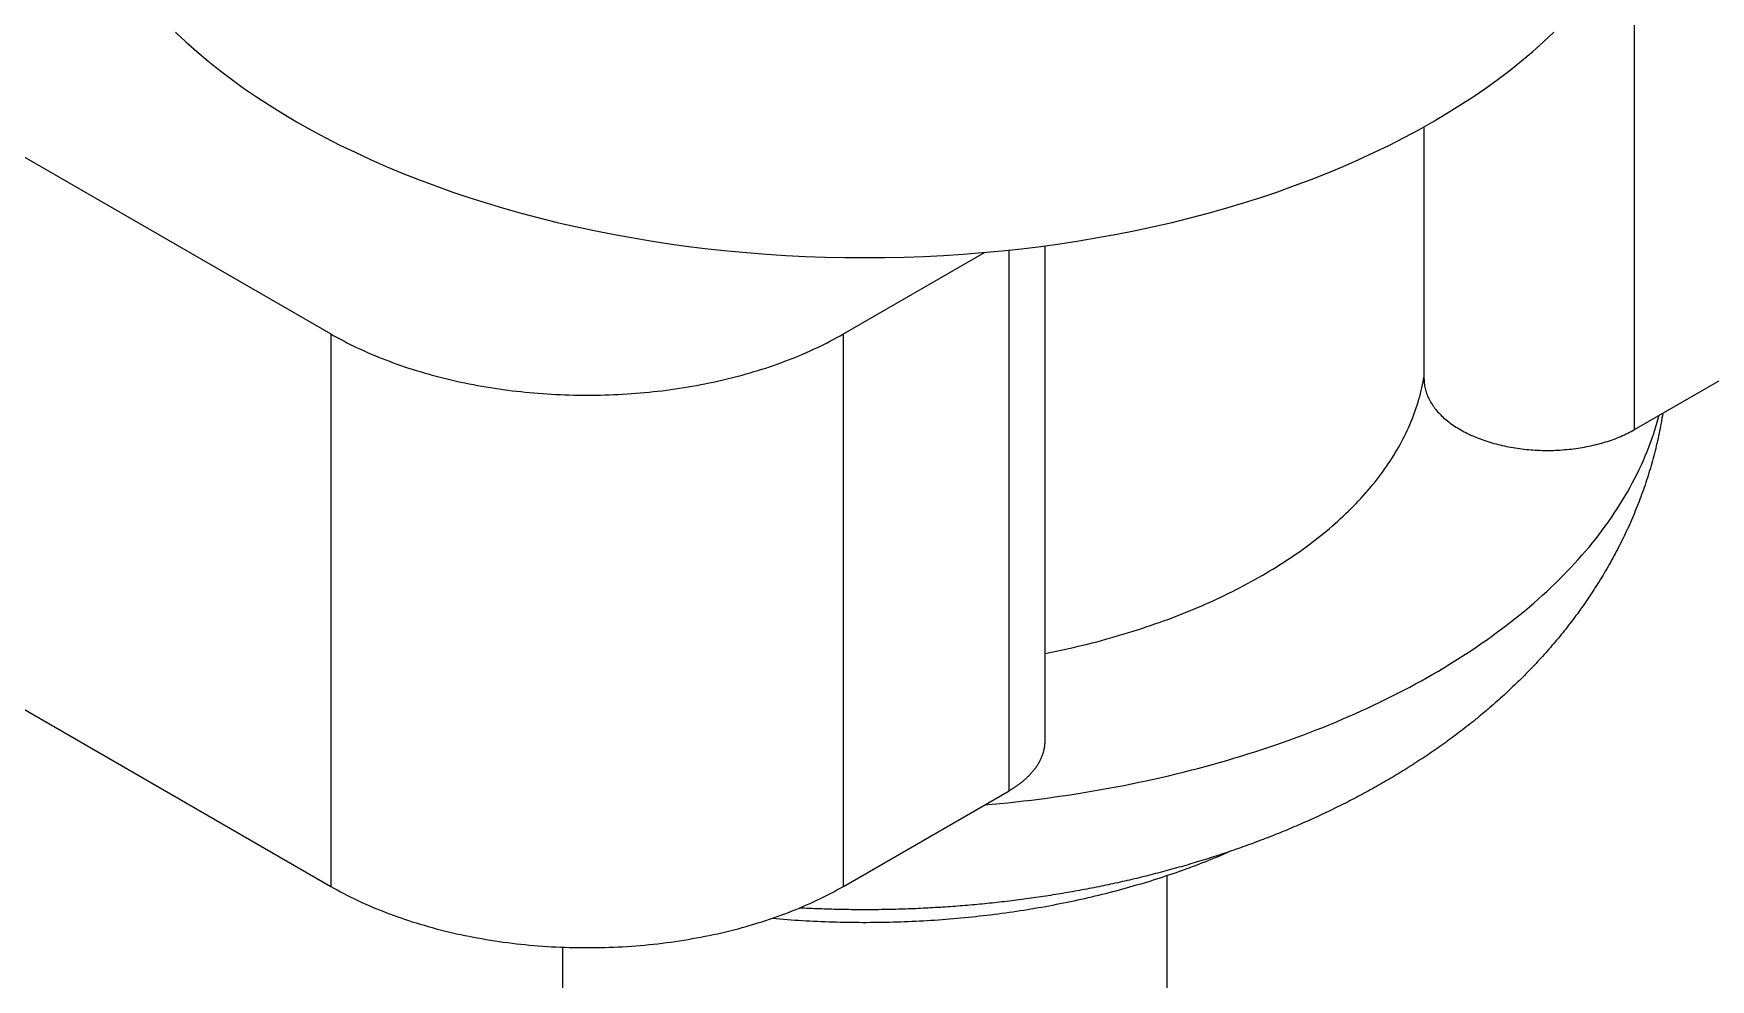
# Model space of a CAD drawing. Extents: x 3.27 to 9.48, y 3.29 to 7.63.
# Drawn here: x 8.9024 to 9.1756, y 6.2845 to 6.4386 of the extents above; entities that cross this region are included whole.
import ezdxf

# ---------------------------------------------------------------- set-up
doc = ezdxf.new("R2010")
doc.units = 0
doc.layers.add('VISIBLE_EDGES_ANSI_', color=7, linetype='CONTINUOUS')
doc.layers.add('VISIBLE_TANGENT_EDGES_ANSI', color=7, linetype='CONTINUOUS')

msp = doc.modelspace()

# ---------------------------------------------------------------- linework, layer by layer
at = {"layer": 'VISIBLE_EDGES_ANSI_'}
for p, q in [((8.78029, 6.48813), (8.95083, 6.38967)), ((9.16325, 6.37409), (9.33695, 6.47437)), ((9.12897, 6.38228), (9.12897, 6.42342)), ((9.03435, 6.38967), (9.05732, 6.40293)), ((9.06722, 6.32345), (9.06722, 6.40402)), ((8.78029, 6.39812), (8.95083, 6.29966)), ((9.03435, 6.29966), (9.06134, 6.31525)), ((9.08704, 6.30142), (9.08704, 6.11523)), ((8.98861, 6.28975), (8.98861, 6.11523))]:
    msp.add_line(p, q, dxfattribs=at)
for points in [[(8.92554, 6.43881, 0), (8.92723, 6.43724, 0), (8.92898, 6.43568, 0), (8.9308, 6.43415, 0), (8.93268, 6.43265, 0), (8.93463, 6.43117, 0), (8.93663, 6.42972, 0), (8.9387, 6.4283, 0), (8.94083, 6.42691, 0), (8.94302, 6.42556, 0), (8.94526, 6.42423, 0), (8.94756, 6.42293, 0), (8.94992, 6.42167, 0), (8.95232, 6.42044, 0), (8.95478, 6.41925, 0), (8.95729, 6.41809, 0), (8.95985, 6.41696, 0), (8.96245, 6.41588, 0), (8.9651, 6.41483, 0), (8.96779, 6.41382, 0), (8.97053, 6.41284, 0), (8.9733, 6.41191, 0), (8.97612, 6.41102, 0), (8.97897, 6.41016, 0), (8.98186, 6.40935, 0), (8.98478, 6.40857, 0), (8.98773, 6.40784, 0), (8.99071, 6.40716, 0), (8.99373, 6.40651, 0), (8.99676, 6.40591, 0), (8.99983, 6.40535, 0), (9.00291, 6.40483, 0), (9.00602, 6.40436, 0), (9.00914, 6.40393, 0), (9.01229, 6.40354, 0), (9.01545, 6.4032, 0), (9.01862, 6.40291, 0), (9.0218, 6.40266, 0), (9.02499, 6.40245, 0), (9.0282, 6.4023, 0), (9.0314, 6.40218, 0), (9.03461, 6.40211, 0), (9.03783, 6.40209, 0), (9.04104, 6.40211, 0), (9.04425, 6.40218, 0), (9.04746, 6.4023, 0), (9.05066, 6.40245, 0), (9.05385, 6.40266, 0), (9.05703, 6.40291, 0), (9.06021, 6.4032, 0), (9.06336, 6.40354, 0), (9.06651, 6.40393, 0), (9.06963, 6.40436, 0), (9.07274, 6.40483, 0), (9.07583, 6.40535, 0), (9.07889, 6.40591, 0), (9.08193, 6.40651, 0), (9.08494, 6.40716, 0), (9.08792, 6.40784, 0), (9.09087, 6.40857, 0), (9.0938, 6.40935, 0), (9.09668, 6.41016, 0), (9.09953, 6.41102, 0), (9.10235, 6.41191, 0), (9.10512, 6.41284, 0), (9.10786, 6.41382, 0), (9.11055, 6.41483, 0), (9.1132, 6.41588, 0), (9.11581, 6.41696, 0), (9.11836, 6.41809, 0), (9.12087, 6.41925, 0), (9.12333, 6.42044, 0), (9.12574, 6.42167, 0), (9.12809, 6.42293, 0), (9.13039, 6.42423, 0), (9.13263, 6.42556, 0), (9.13482, 6.42691, 0), (9.13695, 6.4283, 0), (9.13902, 6.42972, 0), (9.14102, 6.43117, 0), (9.14297, 6.43265, 0), (9.14485, 6.43415, 0), (9.14667, 6.43568, 0), (9.14842, 6.43724, 0), (9.15011, 6.43881, 0)], [(8.95083, 6.38967, 0), (8.95135, 6.38938, 0), (8.95187, 6.38909, 0), (8.95239, 6.3888, 0), (8.95293, 6.38852, 0), (8.95347, 6.38824, 0), (8.95401, 6.38796, 0), (8.95457, 6.38769, 0), (8.95512, 6.38742, 0), (8.95569, 6.38716, 0), (8.95626, 6.3869, 0), (8.95683, 6.38665, 0), (8.95741, 6.38639, 0), (8.95799, 6.38615, 0), (8.95858, 6.3859, 0), (8.95918, 6.38567, 0), (8.95978, 6.38543, 0), (8.96038, 6.3852, 0), (8.96099, 6.38497, 0), (8.96161, 6.38475, 0), (8.96223, 6.38454, 0), (8.96285, 6.38432, 0), (8.96348, 6.38411, 0), (8.96411, 6.38391, 0), (8.96475, 6.38371, 0), (8.96539, 6.38352, 0), (8.96604, 6.38333, 0), (8.96669, 6.38314, 0), (8.96734, 6.38296, 0), (8.968, 6.38278, 0), (8.96866, 6.38261, 0), (8.96932, 6.38244, 0), (8.96999, 6.38228, 0), (8.97066, 6.38212, 0), (8.97133, 6.38197, 0), (8.97201, 6.38182, 0), (8.97269, 6.38168, 0), (8.97338, 6.38154, 0), (8.97406, 6.38141, 0), (8.97475, 6.38128, 0), (8.97544, 6.38115, 0), (8.97614, 6.38103, 0), (8.97684, 6.38092, 0), (8.97754, 6.38081, 0), (8.97824, 6.38071, 0), (8.97894, 6.38061, 0), (8.97965, 6.38051, 0), (8.98036, 6.38042, 0), (8.98107, 6.38034, 0), (8.98178, 6.38026, 0), (8.98249, 6.38019, 0), (8.98321, 6.38012, 0), (8.98392, 6.38005, 0), (8.98464, 6.37999, 0), (8.98536, 6.37994, 0), (8.98608, 6.37989, 0), (8.9868, 6.37985, 0), (8.98752, 6.37981, 0), (8.98824, 6.37978, 0), (8.98897, 6.37975, 0), (8.98969, 6.37973, 0), (8.99041, 6.37971, 0), (8.99114, 6.37969, 0), (8.99186, 6.37969, 0), (8.99259, 6.37968, 0), (8.99331, 6.37969, 0), (8.99404, 6.37969, 0), (8.99476, 6.37971, 0), (8.99549, 6.37973, 0), (8.99621, 6.37975, 0), (8.99693, 6.37978, 0), (8.99765, 6.37981, 0), (8.99838, 6.37985, 0), (8.9991, 6.37989, 0), (8.99982, 6.37994, 0), (9.00054, 6.37999, 0), (9.00125, 6.38005, 0), (9.00197, 6.38012, 0), (9.00268, 6.38019, 0), (9.0034, 6.38026, 0), (9.00411, 6.38034, 0), (9.00482, 6.38042, 0), (9.00553, 6.38051, 0), (9.00623, 6.38061, 0), (9.00694, 6.38071, 0), (9.00764, 6.38081, 0), (9.00834, 6.38092, 0), (9.00904, 6.38103, 0), (9.00973, 6.38115, 0), (9.01042, 6.38128, 0), (9.01111, 6.38141, 0), (9.0118, 6.38154, 0), (9.01248, 6.38168, 0), (9.01316, 6.38182, 0), (9.01384, 6.38197, 0), (9.01452, 6.38212, 0), (9.01519, 6.38228, 0), (9.01586, 6.38244, 0), (9.01652, 6.38261, 0), (9.01718, 6.38278, 0), (9.01784, 6.38296, 0), (9.01849, 6.38314, 0), (9.01914, 6.38333, 0), (9.01978, 6.38352, 0), (9.02043, 6.38371, 0), (9.02106, 6.38391, 0), (9.0217, 6.38411, 0), (9.02232, 6.38432, 0), (9.02295, 6.38454, 0), (9.02357, 6.38475, 0), (9.02418, 6.38497, 0), (9.02479, 6.3852, 0), (9.0254, 6.38543, 0), (9.026, 6.38567, 0), (9.02659, 6.3859, 0), (9.02718, 6.38615, 0), (9.02777, 6.38639, 0), (9.02835, 6.38665, 0), (9.02892, 6.3869, 0), (9.02949, 6.38716, 0), (9.03005, 6.38742, 0), (9.03061, 6.38769, 0), (9.03116, 6.38796, 0), (9.03171, 6.38824, 0), (9.03225, 6.38852, 0), (9.03278, 6.3888, 0), (9.03331, 6.38909, 0), (9.03383, 6.38938, 0), (9.03435, 6.38967, 0)], [(9.06722, 6.33761, 0), (9.068, 6.33777, 0), (9.06878, 6.33793, 0), (9.06955, 6.33809, 0), (9.07032, 6.33826, 0), (9.07109, 6.33843, 0), (9.07186, 6.3386, 0), (9.07262, 6.33878, 0), (9.07338, 6.33896, 0), (9.07414, 6.33915, 0), (9.07489, 6.33934, 0), (9.07564, 6.33953, 0), (9.07639, 6.33973, 0), (9.07714, 6.33994, 0), (9.07788, 6.34014, 0), (9.07862, 6.34035, 0), (9.07935, 6.34057, 0), (9.08009, 6.34078, 0), (9.08081, 6.341, 0), (9.08154, 6.34123, 0), (9.08226, 6.34146, 0), (9.08298, 6.34169, 0), (9.08369, 6.34193, 0), (9.0844, 6.34217, 0), (9.08511, 6.34241, 0), (9.08581, 6.34266, 0), (9.08651, 6.34291, 0), (9.08721, 6.34316, 0), (9.0879, 6.34342, 0), (9.08859, 6.34368, 0), (9.08927, 6.34395, 0), (9.08995, 6.34422, 0), (9.09063, 6.34449, 0), (9.0913, 6.34477, 0), (9.09196, 6.34505, 0), (9.09262, 6.34533, 0), (9.09328, 6.34562, 0), (9.09393, 6.34591, 0), (9.09458, 6.3462, 0), (9.09523, 6.3465, 0), (9.09587, 6.3468, 0), (9.0965, 6.3471, 0), (9.09713, 6.34741, 0), (9.09775, 6.34771, 0), (9.09837, 6.34803, 0), (9.09899, 6.34834, 0), (9.0996, 6.34866, 0), (9.10021, 6.34899, 0), (9.10081, 6.34931, 0), (9.1014, 6.34964, 0), (9.10199, 6.34997, 0), (9.10257, 6.35031, 0), (9.10315, 6.35064, 0), (9.10373, 6.35099, 0), (9.1043, 6.35133, 0), (9.10486, 6.35168, 0), (9.10542, 6.35203, 0), (9.10597, 6.35238, 0), (9.10652, 6.35273, 0), (9.10706, 6.35309, 0), (9.1076, 6.35345, 0), (9.10813, 6.35382, 0), (9.10865, 6.35418, 0), (9.10917, 6.35455, 0), (9.10968, 6.35492, 0), (9.11019, 6.3553, 0), (9.11069, 6.35568, 0), (9.11119, 6.35606, 0), (9.11168, 6.35644, 0), (9.11216, 6.35682, 0), (9.11264, 6.35721, 0), (9.11311, 6.3576, 0), (9.11357, 6.35799, 0), (9.11403, 6.35839, 0), (9.11449, 6.35878, 0), (9.11493, 6.35918, 0), (9.11537, 6.35958, 0), (9.11581, 6.35999, 0), (9.11624, 6.36039, 0), (9.11666, 6.3608, 0), (9.11707, 6.36121, 0), (9.11748, 6.36163, 0), (9.11788, 6.36204, 0), (9.11828, 6.36246, 0), (9.11867, 6.36288, 0), (9.11905, 6.3633, 0), (9.11943, 6.36372, 0), (9.1198, 6.36415, 0), (9.12016, 6.36457, 0), (9.12052, 6.365, 0), (9.12087, 6.36543, 0), (9.12121, 6.36586, 0), (9.12155, 6.3663, 0), (9.12188, 6.36673, 0), (9.1222, 6.36717, 0), (9.12252, 6.36761, 0), (9.12283, 6.36805, 0), (9.12313, 6.36849, 0), (9.12342, 6.36894, 0), (9.12371, 6.36938, 0), (9.12399, 6.36983, 0), (9.12427, 6.37028, 0), (9.12453, 6.37073, 0), (9.12479, 6.37118, 0), (9.12505, 6.37163, 0), (9.12529, 6.37208, 0), (9.12553, 6.37254, 0), (9.12577, 6.37299, 0), (9.12599, 6.37345, 0), (9.12621, 6.37391, 0), (9.12642, 6.37437, 0), (9.12662, 6.37483, 0), (9.12682, 6.37529, 0), (9.12701, 6.37576, 0), (9.12719, 6.37622, 0), (9.12736, 6.37668, 0), (9.12753, 6.37715, 0), (9.12769, 6.37762, 0), (9.12785, 6.37808, 0), (9.12799, 6.37855, 0), (9.12813, 6.37902, 0), (9.12826, 6.37949, 0), (9.12838, 6.37996, 0), (9.1285, 6.38043, 0), (9.12861, 6.3809, 0), (9.12871, 6.38137, 0), (9.12881, 6.38185, 0), (9.12889, 6.38232, 0), (9.12897, 6.38279, 0)], [(9.12897, 6.38228, 0), (9.12898, 6.38207, 0), (9.12899, 6.38186, 0), (9.129, 6.38164, 0), (9.12903, 6.38143, 0), (9.12906, 6.38122, 0), (9.12909, 6.381, 0), (9.12914, 6.38079, 0), (9.12919, 6.38058, 0), (9.12925, 6.38037, 0), (9.12931, 6.38016, 0), (9.12938, 6.37995, 0), (9.12946, 6.37974, 0), (9.12954, 6.37953, 0), (9.12963, 6.37933, 0), (9.12973, 6.37912, 0), (9.12984, 6.37892, 0), (9.12995, 6.37871, 0), (9.13006, 6.37851, 0), (9.13019, 6.37831, 0), (9.13032, 6.37811, 0), (9.13045, 6.37791, 0), (9.1306, 6.37771, 0), (9.13074, 6.37752, 0), (9.1309, 6.37733, 0), (9.13106, 6.37713, 0), (9.13123, 6.37694, 0), (9.1314, 6.37676, 0), (9.13158, 6.37657, 0), (9.13177, 6.37638, 0), (9.13196, 6.3762, 0), (9.13215, 6.37602, 0), (9.13236, 6.37584, 0), (9.13256, 6.37567, 0), (9.13278, 6.37549, 0), (9.133, 6.37532, 0), (9.13322, 6.37515, 0), (9.13345, 6.37498, 0), (9.13369, 6.37482, 0), (9.13393, 6.37466, 0), (9.13417, 6.3745, 0), (9.13442, 6.37434, 0), (9.13468, 6.37419, 0), (9.13494, 6.37404, 0), (9.13521, 6.37389, 0), (9.13548, 6.37374, 0), (9.13575, 6.3736, 0), (9.13603, 6.37346, 0), (9.13631, 6.37332, 0), (9.1366, 6.37319, 0), (9.13689, 6.37306, 0), (9.13719, 6.37293, 0), (9.13749, 6.3728, 0), (9.13779, 6.37268, 0), (9.1381, 6.37257, 0), (9.13841, 6.37245, 0), (9.13873, 6.37234, 0), (9.13905, 6.37223, 0), (9.13937, 6.37213, 0), (9.13969, 6.37203, 0), (9.14002, 6.37193, 0), (9.14035, 6.37183, 0), (9.14069, 6.37174, 0), (9.14103, 6.37166, 0), (9.14137, 6.37157, 0), (9.14171, 6.37149, 0), (9.14205, 6.37142, 0), (9.1424, 6.37134, 0), (9.14275, 6.37127, 0), (9.1431, 6.37121, 0), (9.14346, 6.37115, 0), (9.14381, 6.37109, 0), (9.14417, 6.37104, 0), (9.14453, 6.37099, 0), (9.14489, 6.37094, 0), (9.14525, 6.3709, 0), (9.14562, 6.37086, 0), (9.14598, 6.37083, 0), (9.14635, 6.3708, 0), (9.14671, 6.37077, 0), (9.14708, 6.37075, 0), (9.14745, 6.37073, 0), (9.14782, 6.37071, 0), (9.14819, 6.3707, 0), (9.14856, 6.37069, 0), (9.14893, 6.37069, 0), (9.1493, 6.37069, 0), (9.14967, 6.3707, 0), (9.15004, 6.3707, 0), (9.1504, 6.37072, 0), (9.15077, 6.37073, 0), (9.15114, 6.37075, 0), (9.15151, 6.37078, 0), (9.15187, 6.37081, 0), (9.15224, 6.37084, 0), (9.1526, 6.37087, 0), (9.15297, 6.37091, 0), (9.15333, 6.37096, 0), (9.15369, 6.371, 0), (9.15405, 6.37105, 0), (9.15441, 6.37111, 0), (9.15476, 6.37117, 0), (9.15511, 6.37123, 0), (9.15547, 6.3713, 0), (9.15581, 6.37137, 0), (9.15616, 6.37144, 0), (9.15651, 6.37152, 0), (9.15685, 6.3716, 0), (9.15719, 6.37168, 0), (9.15752, 6.37177, 0), (9.15786, 6.37186, 0), (9.15819, 6.37196, 0), (9.15852, 6.37206, 0), (9.15884, 6.37216, 0), (9.15916, 6.37227, 0), (9.15948, 6.37238, 0), (9.15979, 6.37249, 0), (9.1601, 6.3726, 0), (9.16041, 6.37272, 0), (9.16071, 6.37285, 0), (9.16101, 6.37297, 0), (9.16131, 6.3731, 0), (9.1616, 6.37323, 0), (9.16188, 6.37337, 0), (9.16217, 6.3735, 0), (9.16244, 6.37365, 0), (9.16272, 6.37379, 0), (9.16298, 6.37394, 0), (9.16325, 6.37409, 0)], [(9.16787, 6.37675, 0), (9.1678, 6.37634, 0), (9.16773, 6.37593, 0), (9.16766, 6.37551, 0), (9.16758, 6.3751, 0), (9.16751, 6.37469, 0), (9.16743, 6.37428, 0), (9.16735, 6.37387, 0), (9.16726, 6.37346, 0), (9.16718, 6.37305, 0), (9.16709, 6.37264, 0), (9.167, 6.37224, 0), (9.1669, 6.37183, 0), (9.16681, 6.37142, 0), (9.16671, 6.37102, 0), (9.16661, 6.37061, 0), (9.16651, 6.37021, 0), (9.1664, 6.36981, 0), (9.16629, 6.36941, 0), (9.16618, 6.36901, 0), (9.16607, 6.36861, 0), (9.16596, 6.36821, 0), (9.16584, 6.36781, 0), (9.16572, 6.36741, 0), (9.1656, 6.36702, 0), (9.16548, 6.36662, 0), (9.16536, 6.36623, 0), (9.16523, 6.36583, 0), (9.1651, 6.36544, 0), (9.16497, 6.36505, 0), (9.16483, 6.36466, 0), (9.1647, 6.36427, 0), (9.16456, 6.36388, 0), (9.16442, 6.3635, 0), (9.16428, 6.36311, 0), (9.16413, 6.36273, 0), (9.16399, 6.36234, 0), (9.16384, 6.36196, 0), (9.16369, 6.36158, 0), (9.16354, 6.3612, 0), (9.16338, 6.36082, 0), (9.16323, 6.36044, 0), (9.16307, 6.36007, 0), (9.16291, 6.35969, 0), (9.16275, 6.35932, 0), (9.16259, 6.35894, 0), (9.16242, 6.35857, 0), (9.16225, 6.3582, 0), (9.16208, 6.35783, 0), (9.16191, 6.35747, 0), (9.16174, 6.3571, 0), (9.16157, 6.35673, 0), (9.16139, 6.35637, 0), (9.16121, 6.35601, 0), (9.16103, 6.35564, 0), (9.16085, 6.35528, 0), (9.16067, 6.35493, 0), (9.16048, 6.35457, 0), (9.16029, 6.35421, 0), (9.1601, 6.35385, 0), (9.15991, 6.3535, 0), (9.15972, 6.35315, 0), (9.15953, 6.3528, 0), (9.15933, 6.35244, 0), (9.15914, 6.3521, 0), (9.15894, 6.35175, 0), (9.15874, 6.3514, 0), (9.15854, 6.35106, 0), (9.15833, 6.35071, 0), (9.15813, 6.35037, 0), (9.15792, 6.35003, 0), (9.15771, 6.34969, 0), (9.1575, 6.34935, 0), (9.15729, 6.34901, 0), (9.15708, 6.34867, 0), (9.15686, 6.34834, 0), (9.15665, 6.348, 0), (9.15643, 6.34767, 0), (9.15621, 6.34734, 0), (9.15599, 6.34701, 0), (9.15577, 6.34668, 0), (9.15555, 6.34635, 0), (9.15532, 6.34603, 0), (9.1551, 6.3457, 0), (9.15487, 6.34538, 0), (9.15464, 6.34505, 0), (9.15441, 6.34473, 0), (9.15418, 6.34441, 0), (9.15395, 6.34409, 0), (9.15371, 6.34378, 0), (9.15348, 6.34346, 0), (9.15324, 6.34315, 0), (9.153, 6.34283, 0), (9.15276, 6.34252, 0), (9.15252, 6.34221, 0), (9.15228, 6.3419, 0), (9.15204, 6.34159, 0), (9.1518, 6.34129, 0), (9.15155, 6.34098, 0), (9.1513, 6.34068, 0), (9.15106, 6.34038, 0), (9.15081, 6.34007, 0), (9.15056, 6.33977, 0), (9.15031, 6.33948, 0), (9.15005, 6.33918, 0), (9.1498, 6.33888, 0), (9.14955, 6.33859, 0), (9.14929, 6.33829, 0), (9.14903, 6.338, 0), (9.14878, 6.33771, 0), (9.14852, 6.33742, 0), (9.14826, 6.33713, 0), (9.148, 6.33685, 0), (9.14773, 6.33656, 0), (9.14747, 6.33628, 0), (9.14721, 6.33599, 0), (9.14694, 6.33571, 0), (9.14668, 6.33543, 0), (9.14641, 6.33515, 0), (9.14614, 6.33487, 0), (9.14587, 6.3346, 0), (9.1456, 6.33432, 0), (9.14533, 6.33404, 0), (9.14506, 6.33377, 0), (9.14479, 6.3335, 0), (9.14451, 6.33323, 0), (9.14424, 6.33296, 0), (9.14396, 6.33269, 0), (9.14368, 6.33242, 0), (9.1434, 6.33216, 0), (9.14313, 6.33189, 0), (9.14285, 6.33163, 0), (9.14256, 6.33137, 0), (9.14228, 6.3311, 0), (9.142, 6.33084, 0), (9.14172, 6.33059, 0), (9.14143, 6.33033, 0), (9.14115, 6.33007, 0), (9.14086, 6.32982, 0), (9.14057, 6.32956, 0), (9.14028, 6.32931, 0), (9.13999, 6.32906, 0), (9.1397, 6.32881, 0), (9.13941, 6.32856, 0), (9.13912, 6.32831, 0), (9.13883, 6.32806, 0), (9.13854, 6.32781, 0), (9.13824, 6.32757, 0), (9.13795, 6.32733, 0), (9.13765, 6.32708, 0), (9.13735, 6.32684, 0), (9.13705, 6.3266, 0), (9.13676, 6.32636, 0), (9.13646, 6.32612, 0), (9.13616, 6.32589, 0), (9.13585, 6.32565, 0), (9.13555, 6.32542, 0), (9.13525, 6.32518, 0), (9.13495, 6.32495, 0), (9.13464, 6.32472, 0), (9.13434, 6.32449, 0), (9.13403, 6.32426, 0), (9.13372, 6.32403, 0), (9.13342, 6.3238, 0), (9.13311, 6.32358, 0), (9.1328, 6.32335, 0), (9.13249, 6.32313, 0), (9.13218, 6.32291, 0), (9.13187, 6.32268, 0), (9.13155, 6.32246, 0), (9.13124, 6.32224, 0), (9.13093, 6.32202, 0), (9.13061, 6.32181, 0), (9.1303, 6.32159, 0), (9.12998, 6.32138, 0), (9.12967, 6.32116, 0), (9.12935, 6.32095, 0), (9.12903, 6.32074, 0), (9.12871, 6.32052, 0), (9.12839, 6.32031, 0), (9.12807, 6.32011, 0), (9.12775, 6.3199, 0), (9.12743, 6.31969, 0), (9.12711, 6.31948, 0), (9.12679, 6.31928, 0), (9.12647, 6.31907, 0), (9.12614, 6.31887, 0), (9.12582, 6.31867, 0), (9.12549, 6.31847, 0), (9.12517, 6.31827, 0), (9.12484, 6.31807, 0), (9.12451, 6.31787, 0), (9.12419, 6.31767, 0), (9.12386, 6.31748, 0), (9.12353, 6.31728, 0), (9.1232, 6.31709, 0), (9.12287, 6.3169, 0), (9.12254, 6.3167, 0), (9.12221, 6.31651, 0), (9.12187, 6.31632, 0), (9.12154, 6.31613, 0), (9.12121, 6.31594, 0), (9.12087, 6.31576, 0), (9.12054, 6.31557, 0), (9.12021, 6.31539, 0), (9.11987, 6.3152, 0), (9.11953, 6.31502, 0), (9.1192, 6.31484, 0), (9.11886, 6.31465, 0), (9.11852, 6.31447, 0), (9.11818, 6.31429, 0), (9.11784, 6.31411, 0), (9.1175, 6.31394, 0), (9.11716, 6.31376, 0), (9.11682, 6.31358, 0), (9.11648, 6.31341, 0), (9.11614, 6.31323, 0), (9.11579, 6.31306, 0), (9.11545, 6.31289, 0), (9.11511, 6.31272, 0), (9.11476, 6.31255, 0), (9.11442, 6.31238, 0), (9.11407, 6.31221, 0), (9.11372, 6.31204, 0), (9.11338, 6.31188, 0), (9.11303, 6.31171, 0), (9.11268, 6.31155, 0), (9.11233, 6.31138, 0), (9.11199, 6.31122, 0), (9.11164, 6.31106, 0), (9.11129, 6.3109, 0), (9.11093, 6.31074, 0), (9.11058, 6.31058, 0), (9.11023, 6.31042, 0), (9.10988, 6.31026, 0), (9.10953, 6.31011, 0), (9.10917, 6.30995, 0), (9.10882, 6.3098, 0), (9.10847, 6.30964, 0), (9.10811, 6.30949, 0), (9.10776, 6.30934, 0), (9.1074, 6.30919, 0), (9.10704, 6.30904, 0), (9.10669, 6.30889, 0), (9.10633, 6.30874, 0), (9.10597, 6.30859, 0), (9.10561, 6.30845, 0), (9.10525, 6.3083, 0), (9.10489, 6.30816, 0), (9.10453, 6.30801, 0), (9.10417, 6.30787, 0), (9.10381, 6.30773, 0), (9.10345, 6.30759, 0), (9.10309, 6.30745, 0), (9.10273, 6.30731, 0), (9.10236, 6.30717, 0), (9.102, 6.30703, 0), (9.10164, 6.3069, 0), (9.10127, 6.30676, 0), (9.10091, 6.30662, 0), (9.10054, 6.30649, 0), (9.10018, 6.30636, 0), (9.09981, 6.30623, 0), (9.09945, 6.30609, 0), (9.09908, 6.30596, 0), (9.09871, 6.30583, 0), (9.09834, 6.30571, 0), (9.09797, 6.30558, 0), (9.09761, 6.30545, 0), (9.09724, 6.30532, 0), (9.09687, 6.3052, 0), (9.0965, 6.30507, 0), (9.09613, 6.30495, 0), (9.09576, 6.30483, 0), (9.09538, 6.30471, 0), (9.09501, 6.30459, 0), (9.09464, 6.30447, 0), (9.09427, 6.30435, 0), (9.0939, 6.30423, 0), (9.09352, 6.30411, 0), (9.09315, 6.30399, 0), (9.09277, 6.30388, 0), (9.0924, 6.30376, 0), (9.09202, 6.30365, 0), (9.09165, 6.30354, 0), (9.09127, 6.30342, 0), (9.0909, 6.30331, 0), (9.09052, 6.3032, 0), (9.09014, 6.30309, 0), (9.08977, 6.30298, 0), (9.08939, 6.30287, 0), (9.08901, 6.30277, 0), (9.08863, 6.30266, 0), (9.08825, 6.30255, 0), (9.08787, 6.30245, 0), (9.08749, 6.30234, 0), (9.08711, 6.30224, 0), (9.08673, 6.30214, 0), (9.08635, 6.30204, 0), (9.08597, 6.30194, 0), (9.08559, 6.30184, 0), (9.08521, 6.30174, 0), (9.08483, 6.30164, 0), (9.08444, 6.30154, 0), (9.08406, 6.30144, 0), (9.08368, 6.30135, 0), (9.0833, 6.30125, 0), (9.08291, 6.30116, 0), (9.08253, 6.30107, 0), (9.08214, 6.30097, 0), (9.08176, 6.30088, 0), (9.08137, 6.30079, 0), (9.08099, 6.3007, 0), (9.0806, 6.30061, 0), (9.08022, 6.30052, 0), (9.07983, 6.30044, 0), (9.07944, 6.30035, 0), (9.07905, 6.30026, 0), (9.07867, 6.30018, 0), (9.07828, 6.3001, 0), (9.07789, 6.30001, 0), (9.0775, 6.29993, 0), (9.07712, 6.29985, 0), (9.07673, 6.29977, 0), (9.07634, 6.29969, 0), (9.07595, 6.29961, 0), (9.07556, 6.29953, 0), (9.07517, 6.29945, 0), (9.07478, 6.29938, 0), (9.07439, 6.2993, 0), (9.074, 6.29923, 0), (9.07361, 6.29915, 0), (9.07321, 6.29908, 0), (9.07282, 6.29901, 0), (9.07243, 6.29893, 0), (9.07204, 6.29886, 0), (9.07165, 6.29879, 0), (9.07125, 6.29872, 0), (9.07086, 6.29866, 0), (9.07047, 6.29859, 0), (9.07007, 6.29852, 0), (9.06968, 6.29846, 0), (9.06929, 6.29839, 0), (9.06889, 6.29833, 0), (9.0685, 6.29826, 0), (9.0681, 6.2982, 0), (9.06771, 6.29814, 0), (9.06731, 6.29808, 0), (9.06692, 6.29802, 0), (9.06652, 6.29796, 0), (9.06613, 6.2979, 0), (9.06573, 6.29784, 0), (9.06534, 6.29779, 0), (9.06494, 6.29773, 0), (9.06454, 6.29768, 0), (9.06415, 6.29762, 0), (9.06375, 6.29757, 0), (9.06335, 6.29752, 0), (9.06296, 6.29747, 0), (9.06256, 6.29741, 0), (9.06216, 6.29736, 0), (9.06176, 6.29731, 0), (9.06136, 6.29727, 0), (9.06097, 6.29722, 0), (9.06057, 6.29717, 0), (9.06017, 6.29713, 0), (9.05977, 6.29708, 0), (9.05937, 6.29704, 0), (9.05897, 6.29699, 0), (9.05857, 6.29695, 0), (9.05817, 6.29691, 0), (9.05777, 6.29687, 0), (9.05738, 6.29683, 0), (9.05698, 6.29679, 0), (9.05658, 6.29675, 0), (9.05618, 6.29671, 0), (9.05578, 6.29667, 0), (9.05538, 6.29664, 0), (9.05497, 6.2966, 0), (9.05457, 6.29657, 0), (9.05417, 6.29654, 0), (9.05377, 6.2965, 0), (9.05337, 6.29647, 0), (9.05297, 6.29644, 0), (9.05257, 6.29641, 0), (9.05217, 6.29638, 0), (9.05177, 6.29635, 0), (9.05136, 6.29632, 0), (9.05096, 6.2963, 0), (9.05056, 6.29627, 0), (9.05016, 6.29624, 0), (9.04976, 6.29622, 0), (9.04936, 6.2962, 0), (9.04895, 6.29617, 0), (9.04855, 6.29615, 0), (9.04815, 6.29613, 0), (9.04775, 6.29611, 0), (9.04734, 6.29609, 0), (9.04694, 6.29607, 0), (9.04654, 6.29605, 0), (9.04614, 6.29603, 0), (9.04573, 6.29602, 0), (9.04533, 6.296, 0), (9.04493, 6.29599, 0), (9.04453, 6.29597, 0), (9.04412, 6.29596, 0), (9.04372, 6.29595, 0), (9.04332, 6.29594, 0), (9.04291, 6.29592, 0), (9.04251, 6.29592, 0), (9.04211, 6.29591, 0), (9.0417, 6.2959, 0), (9.0413, 6.29589, 0), (9.0409, 6.29588, 0), (9.04049, 6.29588, 0), (9.04009, 6.29587, 0), (9.03969, 6.29587, 0), (9.03928, 6.29587, 0), (9.03888, 6.29586, 0), (9.03848, 6.29586, 0), (9.03807, 6.29586, 0), (9.03767, 6.29586, 0), (9.03727, 6.29586, 0), (9.03686, 6.29586, 0), (9.03646, 6.29586, 0), (9.03606, 6.29587, 0), (9.03565, 6.29587, 0), (9.03525, 6.29588, 0), (9.03485, 6.29588, 0), (9.03445, 6.29589, 0), (9.03404, 6.2959, 0), (9.03364, 6.2959, 0), (9.03324, 6.29591, 0), (9.03283, 6.29592, 0), (9.03243, 6.29593, 0), (9.03203, 6.29594, 0), (9.03162, 6.29596, 0), (9.03122, 6.29597, 0), (9.03082, 6.29598, 0), (9.03041, 6.296, 0), (9.03001, 6.29601, 0), (9.02961, 6.29603, 0), (9.02921, 6.29605, 0), (9.0288, 6.29606, 0), (9.0284, 6.29608, 0), (9.028, 6.2961, 0), (9.0276, 6.29612, 0), (9.02719, 6.29614, 0)], [(9.05732, 6.31293, 0), (9.0586, 6.31304, 0), (9.05989, 6.31316, 0), (9.06117, 6.31329, 0), (9.06245, 6.31343, 0), (9.06372, 6.31358, 0), (9.065, 6.31373, 0), (9.06627, 6.31389, 0), (9.06754, 6.31406, 0), (9.0688, 6.31423, 0), (9.07006, 6.31441, 0), (9.07132, 6.3146, 0), (9.07258, 6.3148, 0), (9.07383, 6.315, 0), (9.07508, 6.31521, 0), (9.07632, 6.31543, 0), (9.07757, 6.31565, 0), (9.0788, 6.31588, 0), (9.08004, 6.31612, 0), (9.08127, 6.31637, 0), (9.08249, 6.31662, 0), (9.08371, 6.31688, 0), (9.08493, 6.31715, 0), (9.08614, 6.31742, 0), (9.08734, 6.3177, 0), (9.08855, 6.31799, 0), (9.08974, 6.31828, 0), (9.09093, 6.31858, 0), (9.09212, 6.31889, 0), (9.0933, 6.31921, 0), (9.09448, 6.31953, 0), (9.09565, 6.31986, 0), (9.09681, 6.32019, 0), (9.09797, 6.32053, 0), (9.09912, 6.32088, 0), (9.10027, 6.32124, 0), (9.10141, 6.3216, 0), (9.10254, 6.32197, 0), (9.10367, 6.32234, 0), (9.10479, 6.32272, 0), (9.1059, 6.32311, 0), (9.10701, 6.3235, 0), (9.10811, 6.3239, 0), (9.10921, 6.32431, 0), (9.11029, 6.32472, 0), (9.11137, 6.32514, 0), (9.11245, 6.32556, 0), (9.11351, 6.326, 0), (9.11457, 6.32643, 0), (9.11562, 6.32688, 0), (9.11666, 6.32733, 0), (9.1177, 6.32778, 0), (9.11872, 6.32824, 0), (9.11974, 6.32871, 0), (9.12075, 6.32918, 0), (9.12175, 6.32966, 0), (9.12275, 6.33014, 0), (9.12373, 6.33063, 0), (9.12471, 6.33113, 0), (9.12568, 6.33163, 0), (9.12664, 6.33214, 0), (9.12759, 6.33265, 0), (9.12853, 6.33317, 0), (9.12947, 6.33369, 0), (9.13039, 6.33422, 0), (9.13131, 6.33475, 0), (9.13221, 6.33529, 0), (9.13311, 6.33584, 0), (9.134, 6.33639, 0), (9.13487, 6.33694, 0), (9.13574, 6.3375, 0), (9.1366, 6.33806, 0), (9.13745, 6.33863, 0), (9.13829, 6.33921, 0), (9.13912, 6.33979, 0), (9.13994, 6.34037, 0), (9.14074, 6.34096, 0), (9.14154, 6.34155, 0), (9.14233, 6.34215, 0), (9.14311, 6.34275, 0), (9.14388, 6.34335, 0), (9.14463, 6.34397, 0), (9.14538, 6.34458, 0), (9.14612, 6.3452, 0), (9.14684, 6.34582, 0), (9.14756, 6.34645, 0), (9.14826, 6.34708, 0), (9.14895, 6.34772, 0), (9.14964, 6.34836, 0), (9.15031, 6.349, 0), (9.15097, 6.34965, 0), (9.15162, 6.3503, 0), (9.15225, 6.35095, 0), (9.15288, 6.35161, 0), (9.15349, 6.35227, 0), (9.1541, 6.35294, 0), (9.15469, 6.35361, 0), (9.15527, 6.35428, 0), (9.15584, 6.35495, 0), (9.1564, 6.35563, 0), (9.15694, 6.35631, 0), (9.15747, 6.357, 0), (9.158, 6.35769, 0), (9.15851, 6.35838, 0), (9.159, 6.35907, 0), (9.15949, 6.35977, 0), (9.15996, 6.36047, 0), (9.16043, 6.36117, 0), (9.16088, 6.36188, 0), (9.16131, 6.36258, 0), (9.16174, 6.36329, 0), (9.16215, 6.364, 0), (9.16255, 6.36472, 0), (9.16294, 6.36544, 0), (9.16332, 6.36615, 0), (9.16368, 6.36687, 0), (9.16403, 6.3676, 0), (9.16437, 6.36832, 0), (9.1647, 6.36905, 0), (9.16501, 6.36978, 0), (9.16532, 6.37051, 0), (9.1656, 6.37124, 0), (9.16588, 6.37198, 0), (9.16614, 6.37271, 0), (9.1664, 6.37345, 0), (9.16663, 6.37419, 0), (9.16686, 6.37493, 0), (9.16707, 6.37567, 0), (9.16727, 6.37641, 0)], [(9.06134, 6.31525, 0), (9.06143, 6.3153, 0), (9.06151, 6.31535, 0), (9.0616, 6.3154, 0), (9.06169, 6.31545, 0), (9.06177, 6.3155, 0), (9.06185, 6.31556, 0), (9.06194, 6.31561, 0), (9.06202, 6.31566, 0), (9.0621, 6.31571, 0), (9.06219, 6.31577, 0), (9.06227, 6.31582, 0), (9.06235, 6.31587, 0), (9.06243, 6.31593, 0), (9.06251, 6.31598, 0), (9.06259, 6.31604, 0), (9.06266, 6.31609, 0), (9.06274, 6.31615, 0), (9.06282, 6.3162, 0), (9.0629, 6.31626, 0), (9.06297, 6.31631, 0), (9.06305, 6.31637, 0), (9.06312, 6.31643, 0), (9.0632, 6.31648, 0), (9.06327, 6.31654, 0), (9.06334, 6.3166, 0), (9.06342, 6.31666, 0), (9.06349, 6.31671, 0), (9.06356, 6.31677, 0), (9.06363, 6.31683, 0), (9.0637, 6.31689, 0), (9.06377, 6.31695, 0), (9.06384, 6.31701, 0), (9.06391, 6.31707, 0), (9.06397, 6.31712, 0), (9.06404, 6.31718, 0), (9.06411, 6.31724, 0), (9.06417, 6.3173, 0), (9.06424, 6.31737, 0), (9.0643, 6.31743, 0), (9.06437, 6.31749, 0), (9.06443, 6.31755, 0), (9.06449, 6.31761, 0), (9.06455, 6.31767, 0), (9.06461, 6.31773, 0), (9.06467, 6.31779, 0), (9.06473, 6.31786, 0), (9.06479, 6.31792, 0), (9.06485, 6.31798, 0), (9.06491, 6.31804, 0), (9.06497, 6.31811, 0), (9.06502, 6.31817, 0), (9.06508, 6.31823, 0), (9.06513, 6.3183, 0), (9.06519, 6.31836, 0), (9.06524, 6.31843, 0), (9.06529, 6.31849, 0), (9.06535, 6.31855, 0), (9.0654, 6.31862, 0), (9.06545, 6.31868, 0), (9.0655, 6.31875, 0), (9.06555, 6.31881, 0), (9.0656, 6.31888, 0), (9.06565, 6.31894, 0), (9.06569, 6.31901, 0), (9.06574, 6.31908, 0), (9.06579, 6.31914, 0), (9.06583, 6.31921, 0), (9.06588, 6.31927, 0), (9.06592, 6.31934, 0), (9.06596, 6.31941, 0), (9.06601, 6.31947, 0), (9.06605, 6.31954, 0), (9.06609, 6.31961, 0), (9.06613, 6.31968, 0), (9.06617, 6.31974, 0), (9.06621, 6.31981, 0), (9.06625, 6.31988, 0), (9.06628, 6.31995, 0), (9.06632, 6.32001, 0), (9.06636, 6.32008, 0), (9.06639, 6.32015, 0), (9.06643, 6.32022, 0), (9.06646, 6.32029, 0), (9.06649, 6.32035, 0), (9.06653, 6.32042, 0), (9.06656, 6.32049, 0), (9.06659, 6.32056, 0), (9.06662, 6.32063, 0), (9.06665, 6.3207, 0), (9.06668, 6.32077, 0), (9.06671, 6.32084, 0), (9.06673, 6.32091, 0), (9.06676, 6.32098, 0), (9.06679, 6.32105, 0), (9.06681, 6.32112, 0), (9.06684, 6.32118, 0), (9.06686, 6.32125, 0), (9.06688, 6.32132, 0), (9.06691, 6.32139, 0), (9.06693, 6.32146, 0), (9.06695, 6.32153, 0), (9.06697, 6.3216, 0), (9.06699, 6.32168, 0), (9.067, 6.32175, 0), (9.06702, 6.32182, 0), (9.06704, 6.32189, 0), (9.06706, 6.32196, 0), (9.06707, 6.32203, 0), (9.06709, 6.3221, 0), (9.0671, 6.32217, 0), (9.06711, 6.32224, 0), (9.06713, 6.32231, 0), (9.06714, 6.32238, 0), (9.06715, 6.32245, 0), (9.06716, 6.32252, 0), (9.06717, 6.32259, 0), (9.06718, 6.32266, 0), (9.06718, 6.32274, 0), (9.06719, 6.32281, 0), (9.0672, 6.32288, 0), (9.0672, 6.32295, 0), (9.06721, 6.32302, 0), (9.06721, 6.32309, 0), (9.06722, 6.32316, 0), (9.06722, 6.32323, 0), (9.06722, 6.3233, 0), (9.06722, 6.32338, 0), (9.06722, 6.32345, 0)], [(9.02278, 6.29447, 0), (9.02339, 6.29442, 0), (9.024, 6.29437, 0), (9.02461, 6.29432, 0), (9.02522, 6.29427, 0), (9.02584, 6.29423, 0), (9.02645, 6.29418, 0), (9.02706, 6.29414, 0), (9.02767, 6.29411, 0), (9.02829, 6.29407, 0), (9.0289, 6.29404, 0), (9.02952, 6.29401, 0), (9.03013, 6.29398, 0), (9.03075, 6.29395, 0), (9.03136, 6.29393, 0), (9.03198, 6.2939, 0), (9.03259, 6.29388, 0), (9.03321, 6.29387, 0), (9.03383, 6.29385, 0), (9.03444, 6.29384, 0), (9.03506, 6.29383, 0), (9.03567, 6.29382, 0), (9.03629, 6.29381, 0), (9.03691, 6.29381, 0), (9.03752, 6.2938, 0), (9.03814, 6.2938, 0), (9.03876, 6.29381, 0), (9.03937, 6.29381, 0), (9.03999, 6.29382, 0), (9.04061, 6.29383, 0), (9.04122, 6.29384, 0), (9.04184, 6.29385, 0), (9.04246, 6.29387, 0), (9.04307, 6.29388, 0), (9.04369, 6.2939, 0), (9.0443, 6.29393, 0), (9.04492, 6.29395, 0), (9.04553, 6.29398, 0), (9.04615, 6.29401, 0), (9.04676, 6.29404, 0), (9.04738, 6.29407, 0), (9.04799, 6.29411, 0), (9.0486, 6.29414, 0), (9.04922, 6.29418, 0), (9.04983, 6.29423, 0), (9.05044, 6.29427, 0), (9.05105, 6.29432, 0), (9.05166, 6.29437, 0), (9.05227, 6.29442, 0), (9.05288, 6.29447, 0), (9.05349, 6.29453, 0), (9.0541, 6.29459, 0), (9.05471, 6.29465, 0), (9.05532, 6.29471, 0), (9.05592, 6.29477, 0), (9.05653, 6.29484, 0), (9.05713, 6.29491, 0), (9.05774, 6.29498, 0), (9.05834, 6.29505, 0), (9.05895, 6.29513, 0), (9.05955, 6.2952, 0), (9.06015, 6.29528, 0), (9.06075, 6.29537, 0), (9.06135, 6.29545, 0), (9.06195, 6.29554, 0), (9.06254, 6.29562, 0), (9.06314, 6.29571, 0), (9.06374, 6.29581, 0), (9.06433, 6.2959, 0), (9.06492, 6.296, 0), (9.06552, 6.2961, 0), (9.06611, 6.2962, 0), (9.0667, 6.2963, 0), (9.06729, 6.29641, 0), (9.06787, 6.29652, 0), (9.06846, 6.29663, 0), (9.06905, 6.29674, 0), (9.06963, 6.29685, 0), (9.07021, 6.29697, 0), (9.0708, 6.29709, 0), (9.07138, 6.29721, 0), (9.07196, 6.29733, 0), (9.07253, 6.29745, 0), (9.07311, 6.29758, 0), (9.07369, 6.29771, 0), (9.07426, 6.29784, 0), (9.07483, 6.29797, 0), (9.0754, 6.29811, 0), (9.07597, 6.29824, 0), (9.07654, 6.29838, 0), (9.07711, 6.29852, 0), (9.07767, 6.29867, 0), (9.07823, 6.29881, 0), (9.07879, 6.29896, 0), (9.07935, 6.29911, 0), (9.07991, 6.29926, 0), (9.08047, 6.29941, 0), (9.08102, 6.29957, 0), (9.08158, 6.29973, 0), (9.08213, 6.29989, 0), (9.08268, 6.30005, 0), (9.08323, 6.30021, 0), (9.08377, 6.30037, 0), (9.08432, 6.30054, 0), (9.08486, 6.30071, 0), (9.0854, 6.30088, 0), (9.08594, 6.30106, 0), (9.08648, 6.30123, 0), (9.08701, 6.30141, 0), (9.08755, 6.30159, 0), (9.08808, 6.30177, 0), (9.08861, 6.30195, 0), (9.08913, 6.30213, 0), (9.08966, 6.30232, 0), (9.09018, 6.30251, 0), (9.0907, 6.3027, 0), (9.09122, 6.30289, 0), (9.09174, 6.30309, 0), (9.09226, 6.30328, 0), (9.09277, 6.30348, 0), (9.09328, 6.30368, 0), (9.09379, 6.30388, 0), (9.09429, 6.30409, 0), (9.0948, 6.30429, 0), (9.0953, 6.3045, 0), (9.0958, 6.30471, 0), (9.0963, 6.30492, 0), (9.09679, 6.30513, 0), (9.09728, 6.30534, 0)], [(8.95083, 6.29966, 0), (8.95135, 6.29937, 0), (8.95187, 6.29908, 0), (8.95239, 6.29879, 0), (8.95293, 6.29851, 0), (8.95347, 6.29823, 0), (8.95401, 6.29796, 0), (8.95457, 6.29768, 0), (8.95512, 6.29742, 0), (8.95569, 6.29715, 0), (8.95626, 6.29689, 0), (8.95683, 6.29664, 0), (8.95741, 6.29639, 0), (8.95799, 6.29614, 0), (8.95858, 6.2959, 0), (8.95918, 6.29566, 0), (8.95978, 6.29542, 0), (8.96038, 6.29519, 0), (8.96099, 6.29497, 0), (8.96161, 6.29475, 0), (8.96223, 6.29453, 0), (8.96285, 6.29432, 0), (8.96348, 6.29411, 0), (8.96411, 6.2939, 0), (8.96475, 6.2937, 0), (8.96539, 6.29351, 0), (8.96604, 6.29332, 0), (8.96669, 6.29313, 0), (8.96734, 6.29295, 0), (8.968, 6.29277, 0), (8.96866, 6.2926, 0), (8.96932, 6.29243, 0), (8.96999, 6.29227, 0), (8.97066, 6.29211, 0), (8.97133, 6.29196, 0), (8.97201, 6.29181, 0), (8.97269, 6.29167, 0), (8.97338, 6.29153, 0), (8.97406, 6.2914, 0), (8.97475, 6.29127, 0), (8.97544, 6.29115, 0), (8.97614, 6.29103, 0), (8.97684, 6.29091, 0), (8.97754, 6.2908, 0), (8.97824, 6.2907, 0), (8.97894, 6.2906, 0), (8.97965, 6.29051, 0), (8.98036, 6.29042, 0), (8.98107, 6.29033, 0), (8.98178, 6.29025, 0), (8.98249, 6.29018, 0), (8.98321, 6.29011, 0), (8.98392, 6.29005, 0), (8.98464, 6.28999, 0), (8.98536, 6.28993, 0), (8.98608, 6.28988, 0), (8.9868, 6.28984, 0), (8.98752, 6.2898, 0), (8.98824, 6.28977, 0), (8.98897, 6.28974, 0), (8.98969, 6.28972, 0), (8.99041, 6.2897, 0), (8.99114, 6.28969, 0), (8.99186, 6.28968, 0), (8.99259, 6.28968, 0), (8.99331, 6.28968, 0), (8.99404, 6.28969, 0), (8.99476, 6.2897, 0), (8.99549, 6.28972, 0), (8.99621, 6.28974, 0), (8.99693, 6.28977, 0), (8.99765, 6.2898, 0), (8.99838, 6.28984, 0), (8.9991, 6.28988, 0), (8.99982, 6.28993, 0), (9.00054, 6.28999, 0), (9.00125, 6.29005, 0), (9.00197, 6.29011, 0), (9.00268, 6.29018, 0), (9.0034, 6.29025, 0), (9.00411, 6.29033, 0), (9.00482, 6.29042, 0), (9.00553, 6.29051, 0), (9.00623, 6.2906, 0), (9.00694, 6.2907, 0), (9.00764, 6.2908, 0), (9.00834, 6.29091, 0), (9.00904, 6.29103, 0), (9.00973, 6.29115, 0), (9.01042, 6.29127, 0), (9.01111, 6.2914, 0), (9.0118, 6.29153, 0), (9.01248, 6.29167, 0), (9.01316, 6.29181, 0), (9.01384, 6.29196, 0), (9.01452, 6.29211, 0), (9.01519, 6.29227, 0), (9.01586, 6.29243, 0), (9.01652, 6.2926, 0), (9.01718, 6.29277, 0), (9.01784, 6.29295, 0), (9.01849, 6.29313, 0), (9.01914, 6.29332, 0), (9.01978, 6.29351, 0), (9.02043, 6.2937, 0), (9.02106, 6.2939, 0), (9.0217, 6.29411, 0), (9.02232, 6.29432, 0), (9.02295, 6.29453, 0), (9.02357, 6.29475, 0), (9.02418, 6.29497, 0), (9.02479, 6.29519, 0), (9.0254, 6.29542, 0), (9.026, 6.29566, 0), (9.02659, 6.2959, 0), (9.02718, 6.29614, 0), (9.02777, 6.29639, 0), (9.02835, 6.29664, 0), (9.02892, 6.29689, 0), (9.02949, 6.29715, 0), (9.03005, 6.29742, 0), (9.03061, 6.29768, 0), (9.03116, 6.29796, 0), (9.03171, 6.29823, 0), (9.03225, 6.29851, 0), (9.03278, 6.29879, 0), (9.03331, 6.29908, 0), (9.03383, 6.29937, 0), (9.03435, 6.29966, 0)]]:
    msp.add_polyline3d(points, dxfattribs=at)
at = {"layer": 'VISIBLE_TANGENT_EDGES_ANSI'}
for p, q in [((9.16325, 6.37409), (9.16325, 6.45602)), ((9.06134, 6.31525), (9.06134, 6.40332)), ((8.95083, 6.38967), (8.95083, 6.29966)), ((9.03435, 6.29966), (9.03435, 6.38967))]:
    msp.add_line(p, q, dxfattribs=at)

doc.saveas('drawing.dxf')
